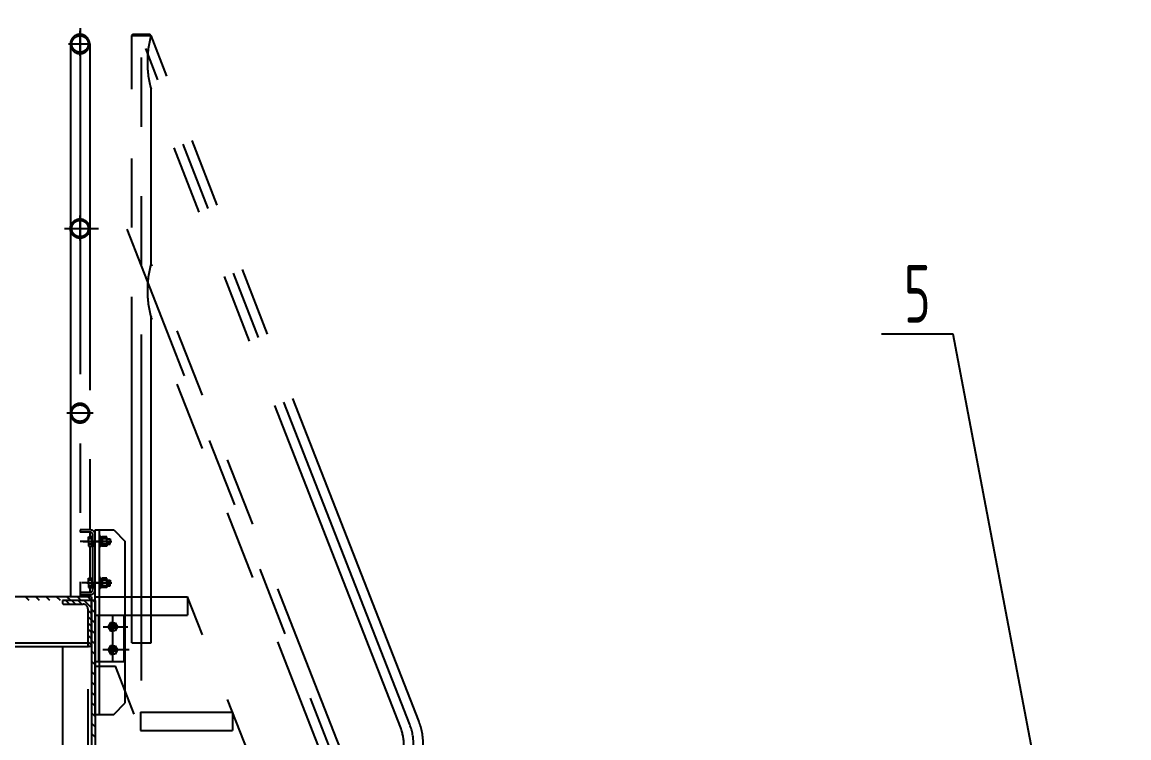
# Model space of a CAD drawing. Header units: millimetres. Extents: x 0 to 25200, y -693 to 17820.
# Drawn here: x 5654 to 8053, y 14471 to 16022 of the extents above; entities that cross this region are included whole.
import ezdxf
from ezdxf.enums import TextEntityAlignment as Align

# ---------------------------------------------------------------- set-up
doc = ezdxf.new("R2010")
doc.units = ezdxf.units.MM
doc.header["$LTSCALE"] = 600
doc.linetypes.add('F', pattern=[0.75, 0.5, -0.25])
doc.linetypes.add('K', pattern=[2.5, 1.25, -0.25, 0.25, -0.25, 0.25, -0.25])
for name, color, linetype in [('02', 1, 'Continuous'), ('04', 2, 'F'), ('07', 6, 'K'), ('11', 3, 'Continuous')]:
    doc.layers.add(name, color=color, linetype=linetype)
doc.styles.get("Standard").update_dxf_attribs({"font": 'isocp', "width": 0.707, "bigfont": 'intecad.shx'})

# ---------------------------------------------------------------- blocks, each defined once
blk = doc.blocks.new('HS223')
at = {"layer": '07', "color": 6, "linetype": 'K'}
for p, q in [((35975.4, 39874.7), (35975.4, 38642.5)), ((36108.4, 38460.9), (36108.4, 39887.8)), ((36087.4, 38542.5), (36087.4, 39858.5)), ((36087.4, 39858.5), (36129.4, 39858.5)), ((36089.4, 39858.5), (36089.4, 39861.5)), ((36089.4, 39861.5), (36127.4, 39861.5)), ((36127.4, 39858.5), (36127.4, 39861.5)), ((36709.7, 38373.6), (36129.4, 39858.5)), ((35996.4, 39840.5), (35996.4, 38787.5)), ((36690.1, 38366), (36117.8, 39830.8)), ((36129.4, 39364), (36129.4, 39743.2)), ((36670.6, 38358.3), (36129.4, 39743.2)), ((35941.5, 39440.5), (36015.2, 39440.5)), ((36747.7, 37724.1), (36077.6, 39439)), ((36677.4, 37961.6), (36129.4, 39364)), ((36129.4, 38542.5), (36129.4, 39248.6)), ((36677.4, 37846.2), (36129.4, 39248.6)), ((35954.4, 39040.5), (35954.4, 38642.5)), ((35997.4, 38787.5), (35975.4, 38787.5)), ((35975.4, 38787.5), (35975.4, 38782.5)), ((35997.4, 38782.5), (35975.4, 38782.5)), ((35993.4, 38762.5), (35993.4, 38772.6)), ((35993.4, 38772.6), (36000.9, 38772.6)), ((35996.4, 38782.5), (35996.4, 38774.2)), ((36000.9, 38774.5), (36000.9, 38762.5)), ((36003.4, 38774.5), (36000.9, 38774.5)), ((36000.9, 38772.6), (36000.9, 38762.5)), ((36003.4, 38658.5), (36003.4, 38776.5)), ((36003.4, 38762.5), (36003.4, 38774.5)), ((36008.4, 38387.5), (36008.4, 38787.5)), ((36008.4, 38787.5), (36048.4, 38787.5)), ((36008.4, 38658.5), (36008.4, 38776.5)), ((36017.4, 38387.5), (36017.4, 38787.5)), ((36017.4, 38774.5), (36017.4, 38762.5)), ((36019.9, 38774.5), (36017.4, 38774.5)), ((36019.9, 38762.5), (36019.9, 38774.5)), ((36019.9, 38771.7), (36019.9, 38762.5)), ((36023, 38771.7), (36019.9, 38771.7)), ((36023, 38772.6), (36023, 38762.5)), ((36033.8, 38772.6), (36023, 38772.6)), ((36023, 38762.5), (36023, 38771.7)), ((36033.8, 38762.5), (36033.8, 38772.6)), ((36048.4, 38787.5), (36073.4, 38762.5)), ((36041.9, 38762.5), (35975.4, 38762.5)), ((35982.5, 38762.5), (36003, 38762.5)), ((35990.4, 38762.5), (36044.5, 38762.5)), ((36000.9, 38768.5), (35993.4, 38768.5)), ((35993.4, 38762.5), (35993.4, 38752.5)), ((36000.9, 38756.5), (35993.4, 38756.5)), ((35993.4, 38752.5), (36000.9, 38752.5)), ((35996.4, 38750.9), (35996.4, 38682.6)), ((36042.9, 38762.5), (35999.1, 38762.5)), ((36005.5, 38762.5), (35999.1, 38762.5)), ((36000.9, 38750.5), (36000.9, 38762.5)), ((36000.9, 38752.5), (36000.9, 38762.5)), ((36003.4, 38750.5), (36000.9, 38750.5)), ((36003.4, 38762.5), (36003.4, 38750.5)), ((36022, 38762.5), (36015.6, 38762.5)), ((36017.4, 38750.5), (36017.4, 38762.5)), ((36019.9, 38750.5), (36017.4, 38750.5)), ((36025.1, 38762.5), (36017.9, 38762.5)), ((36019.9, 38762.5), (36019.9, 38750.5)), ((36019.9, 38753.3), (36019.9, 38762.5)), ((36023, 38753.3), (36019.9, 38753.3)), ((36034.9, 38762.5), (36022, 38762.5)), ((36033.8, 38768.5), (36023, 38768.5)), ((36023, 38762.5), (36023, 38753.3)), ((36023, 38752.5), (36023, 38762.5)), ((36033.8, 38756.5), (36023, 38756.5)), ((36033.8, 38752.5), (36023, 38752.5)), ((36033.8, 38768.5), (36040.9, 38768.5)), ((36040.9, 38767.3), (36033.8, 38767.3)), ((36033.8, 38762.5), (36033.8, 38752.5)), ((36040.9, 38757.7), (36033.8, 38757.7)), ((36033.8, 38756.5), (36040.9, 38756.5)), ((36040.9, 38768.5), (36040.9, 38762.5)), ((36040.9, 38756.5), (36040.9, 38762.5)), ((36073.4, 38412.5), (36073.4, 38762.5)), ((35993.4, 38672.5), (35993.4, 38682.6)), ((35993.4, 38682.6), (36000.9, 38682.6)), ((36000.9, 38678.5), (35993.4, 38678.5)), ((36000.9, 38684.5), (36000.9, 38672.5)), ((36003.4, 38684.5), (36000.9, 38684.5)), ((36000.9, 38682.6), (36000.9, 38672.5)), ((36003.4, 38672.5), (36003.4, 38684.5)), ((36017.4, 38684.5), (36017.4, 38672.5)), ((36019.9, 38684.5), (36017.4, 38684.5)), ((36019.9, 38672.5), (36019.9, 38684.5)), ((36019.9, 38681.7), (36019.9, 38672.5)), ((36023, 38681.7), (36019.9, 38681.7)), ((36023, 38682.6), (36023, 38672.5)), ((36033.8, 38682.6), (36023, 38682.6)), ((36023, 38672.5), (36023, 38681.7)), ((36033.8, 38678.5), (36023, 38678.5)), ((36033.8, 38672.5), (36033.8, 38682.6)), ((36033.8, 38678.5), (36040.9, 38678.5)), ((36040.9, 38677.3), (36033.8, 38677.3)), ((36040.9, 38678.5), (36040.9, 38672.5)), ((35975.4, 38652.5), (35997.4, 38652.5)), ((35975.4, 38652.5), (35975.4, 38647.5)), ((36041.9, 38672.5), (35979.2, 38672.5)), ((35990.4, 38672.5), (36044.5, 38672.5)), ((35993.4, 38672.5), (35993.4, 38662.5)), ((36000.9, 38666.5), (35993.4, 38666.5)), ((35993.4, 38662.5), (36000.9, 38662.5)), ((35996.4, 38662.5), (35996.4, 38652.5)), ((36042.9, 38672.5), (35999.1, 38672.5)), ((36005.5, 38672.5), (35999.1, 38672.5)), ((36000.9, 38660.5), (36000.9, 38672.5)), ((36000.9, 38662.5), (36000.9, 38672.5)), ((36003.4, 38660.5), (36000.9, 38660.5)), ((36003.4, 38672.5), (36003.4, 38660.5)), ((36022, 38672.5), (36015.6, 38672.5)), ((36017.4, 38660.5), (36017.4, 38672.5)), ((36019.9, 38660.5), (36017.4, 38660.5)), ((36025.1, 38672.5), (36017.9, 38672.5)), ((36019.9, 38672.5), (36019.9, 38660.5)), ((36019.9, 38663.3), (36019.9, 38672.5)), ((36023, 38663.3), (36019.9, 38663.3)), ((36034.9, 38672.5), (36022, 38672.5)), ((36023, 38672.5), (36023, 38663.3)), ((36023, 38662.5), (36023, 38672.5)), ((36033.8, 38666.5), (36023, 38666.5)), ((36033.8, 38662.5), (36023, 38662.5)), ((36033.8, 38672.5), (36033.8, 38662.5)), ((36040.9, 38667.7), (36033.8, 38667.7)), ((36033.8, 38666.5), (36040.9, 38666.5)), ((36040.9, 38666.5), (36040.9, 38672.5)), ((33268.4, 38634.5), (35937.4, 38634.5)), ((36000.4, 38642.5), (34797.4, 38642.5)), ((35865.3, 38634.5), (35857.3, 38642.5)), ((35887.8, 38634.5), (35879.8, 38642.5)), ((35910.2, 38634.5), (35902.2, 38642.5)), ((35932.7, 38634.5), (35924.7, 38642.5)), ((35937.4, 38634.5), (35937.4, 38629.2)), ((36008.4, 38634.5), (35937.4, 38634.5)), ((35940.1, 38626.5), (35982.4, 38626.5)), ((35952.3, 38626.5), (35944.3, 38634.5)), ((35955.1, 38634.5), (35947.1, 38642.5)), ((35996.4, 38642.5), (35954.4, 38642.5)), ((35965.8, 38626.5), (35957.8, 38634.5)), ((35977.6, 38634.5), (35969.6, 38642.5)), ((35979.3, 38626.5), (35971.3, 38634.5)), ((35975.4, 38647.5), (35997.4, 38647.5)), ((36000.4, 38618.8), (35984.7, 38634.5)), ((36000, 38634.5), (35992, 38642.5)), ((35996.4, 38647.5), (35996.4, 38642.5)), ((36000.4, 38632.3), (35998.2, 38634.5)), ((36000.4, 38642.5), (36000.4, 36410.5)), ((36000.4, 38534.5), (36000.4, 38634.5)), ((36008.4, 38630), (36003.9, 38634.5)), ((36008.4, 38642.5), (36087.4, 38642.5)), ((36008.4, 38492.5), (36008.4, 38642.5)), ((36008.4, 38634.5), (36008.4, 36422.5)), ((36087.4, 38642.5), (36129.4, 38642.5)), ((36129.4, 38642.5), (36208.4, 38642.5)), ((36677.4, 37442.3), (36208.4, 38642.5)), ((36208.4, 38642.5), (36208.4, 38602.5)), ((35992.4, 38616.5), (35992.4, 38537.2)), ((36000.4, 38605.3), (35992.4, 38613.3)), ((36008.4, 38607.5), (36000.4, 38615.5)), ((36008.4, 38602.5), (36071.4, 38602.5)), ((36008.4, 38502.5), (36008.4, 38602.5)), ((36009.4, 38602.5), (36208.4, 38602.5)), ((36016.4, 38502.5), (36016.4, 38602.5)), ((36046.4, 38502.5), (36046.4, 38602.5)), ((36071.4, 38502.5), (36071.4, 38602.5)), ((36000.4, 38591.9), (35992.4, 38599.9)), ((36000.4, 38578.4), (35992.4, 38586.4)), ((36008.4, 38585.1), (36000.4, 38593.1)), ((36025.7, 38577.5), (36079.3, 38577.5)), ((36035.9, 38577.5), (36057, 38577.5)), ((36041.6, 38586.5), (36036.4, 38577.5)), ((36036.4, 38577.5), (36041.6, 38568.5)), ((36046.4, 38586.5), (36041.6, 38586.5)), ((36046.4, 38587.1), (36046.4, 38567.7)), ((36046.4, 38586.5), (36051.3, 38586.5)), ((36051.3, 38586.5), (36056.5, 38577.5)), ((36056.5, 38577.5), (36051.3, 38568.5)), ((36000.4, 38564.9), (35992.4, 38572.9)), ((36000.4, 38551.5), (35992.4, 38559.5)), ((36008.4, 38562.6), (36000.4, 38570.6)), ((36041.6, 38568.5), (36046.4, 38568.5)), ((36051.3, 38568.5), (36046.4, 38568.5)), ((35459.4, 38542.5), (35992.4, 38542.5)), ((35459.4, 38534.5), (35992.4, 38534.5)), ((35937.4, 38534.5), (35937.4, 37456.5)), ((36000.4, 38538), (35992.4, 38546)), ((36000.4, 38534.5), (35995.1, 38534.5)), ((36008.4, 38540.2), (36000.4, 38548.2)), ((36041.6, 38536.5), (36036.4, 38527.5)), ((36046.4, 38536.5), (36041.6, 38536.5)), ((36046.4, 38537.1), (36046.4, 38517.7)), ((36046.4, 38536.5), (36051.3, 38536.5)), ((36051.3, 38536.5), (36056.5, 38527.5)), ((36087.4, 38542.5), (36129.4, 38542.5)), ((36008.4, 38517.7), (36000.4, 38525.7)), ((36082.1, 38527.5), (36024.7, 38527.5)), ((36035.9, 38527.5), (36057, 38527.5)), ((36036.4, 38527.5), (36041.6, 38518.5)), ((36041.6, 38518.5), (36046.4, 38518.5)), ((36051.3, 38518.5), (36046.4, 38518.5)), ((36056.5, 38527.5), (36051.3, 38518.5)), ((36008.4, 38495.3), (36000.4, 38503.3)), ((36008.4, 38502.5), (36071.4, 38502.5)), ((36008.4, 38492.5), (36052.3, 38492.5)), ((36638.9, 36991.4), (36052.3, 38492.5)), ((36008.4, 38472.8), (36000.4, 38480.8)), ((36008.4, 38450.4), (36000.4, 38458.4)), ((35992.4, 38442.5), (35992.4, 37456.5)), ((36008.4, 38427.9), (36000.4, 38435.9)), ((36008.4, 38405.5), (36000.4, 38413.5)), ((36048.4, 38387.5), (36073.4, 38412.5)), ((36008.4, 38383), (36000.4, 38391)), ((36008.4, 38387.5), (36048.4, 38387.5)), ((36106.1, 38392.5), (36306.1, 38392.5)), ((36106.1, 38392.5), (36106.1, 38352.5)), ((36306.1, 38392.5), (36306.1, 38352.5)), ((36008.4, 38360.6), (36000.4, 38368.6)), ((36008.4, 38338.1), (36000.4, 38346.1)), ((36106.1, 38352.5), (36306.1, 38352.5))]:
    blk.add_line(p, q, dxfattribs=at)
at = {"layer": '07', "color": 6, "linetype": 'K', "ltscale": 2}
for p, q in [((35975.4, 39814.9), (35975.4, 39868.7)), ((35950.6, 39840.5), (35996.4, 39840.5)), ((35954.4, 39840.5), (35954.4, 39440.5)), ((35975.4, 39414.9), (35975.4, 39468.7)), ((35954.4, 39440.5), (35954.4, 39040.5)), ((36003.7, 39040.5), (35946.8, 39040.5))]:
    blk.add_line(p, q, dxfattribs=at)
for centre, radius in [((35975.4, 39840.5), 17.8), ((35975.4, 39440.5), 21), ((35975.4, 39440.5), 17.8), ((35975.4, 39040.5), 17.8)]:
    blk.add_circle(centre, radius, dxfattribs=at)
at = {"layer": '07', "color": 6, "linetype": 'K'}
for centre in [(36046.4, 38577.5), (36046.4, 38527.5)]:
    blk.add_circle(centre, 4.8, dxfattribs=at)
at = {"layer": '07', "color": 6, "linetype": 'K', "ltscale": 2}
for centre, start, end in [((35975.4, 39840.5), 90, 270), ((35975.4, 39840.5), 270, 90), ((35975.4, 39040.5), 90, 270), ((35975.4, 39040.5), 270, 90)]:
    blk.add_arc(centre, 21, start, end, dxfattribs=at)
at = {"layer": '07', "color": 6, "linetype": 'K'}
for centre, radius, start, end in [((36333.5, 39800.8), 212.1, 164.2122, 195.7878), ((36333.5, 39306.3), 212.1, 164.2122, 195.7878), ((35997.4, 38776.5), 11, 0, 90), ((35997.4, 38776.5), 6, 0, 90), ((35997.4, 38658.5), 6, 270, 0), ((35997.4, 38658.5), 11, 270, 0), ((35940.1, 38629.2), 2.64, 180, 269.9895), ((35982.4, 38616.5), 10, 360, 90), ((36046.4, 38577.5), 6, 356.5577, 272.6113), ((35995.1, 38537.2), 2.64, 179.954, 270), ((36046.4, 38527.5), 6, 356.5577, 272.6113), ((36577.4, 38321.9), 121, 0, 21.3438), ((36577.4, 38321.9), 142, 0, 21.3438), ((36577.4, 38321.9), 100, 0, 21.3438)]:
    blk.add_arc(centre, radius, start, end, dxfattribs=at)

msp = doc.modelspace()

# ---------------------------------------------------------------- linework, layer by layer
at = {"layer": '02', "ltscale": 1.2}
for p, q in [((7671.544, 15346.169), (7516.544, 15346.169)), ((8196.409, 12584.637), (7671.544, 15346.169))]:
    msp.add_line(p, q, dxfattribs=at)

# ---------------------------------------------------------------- block references
at = {"layer": '04', "ltscale": 1.2}
msp.add_blockref('HS223', (-30196.262, -23865.486), dxfattribs=at)

# ---------------------------------------------------------------- texts
at = {"layer": '11', "ltscale": 1.2, "width": 0.707}
msp.add_text('5', height=125, dxfattribs=at).set_placement((7594.044, 15371.169), align=Align.CENTER)

doc.saveas('drawing.dxf')
